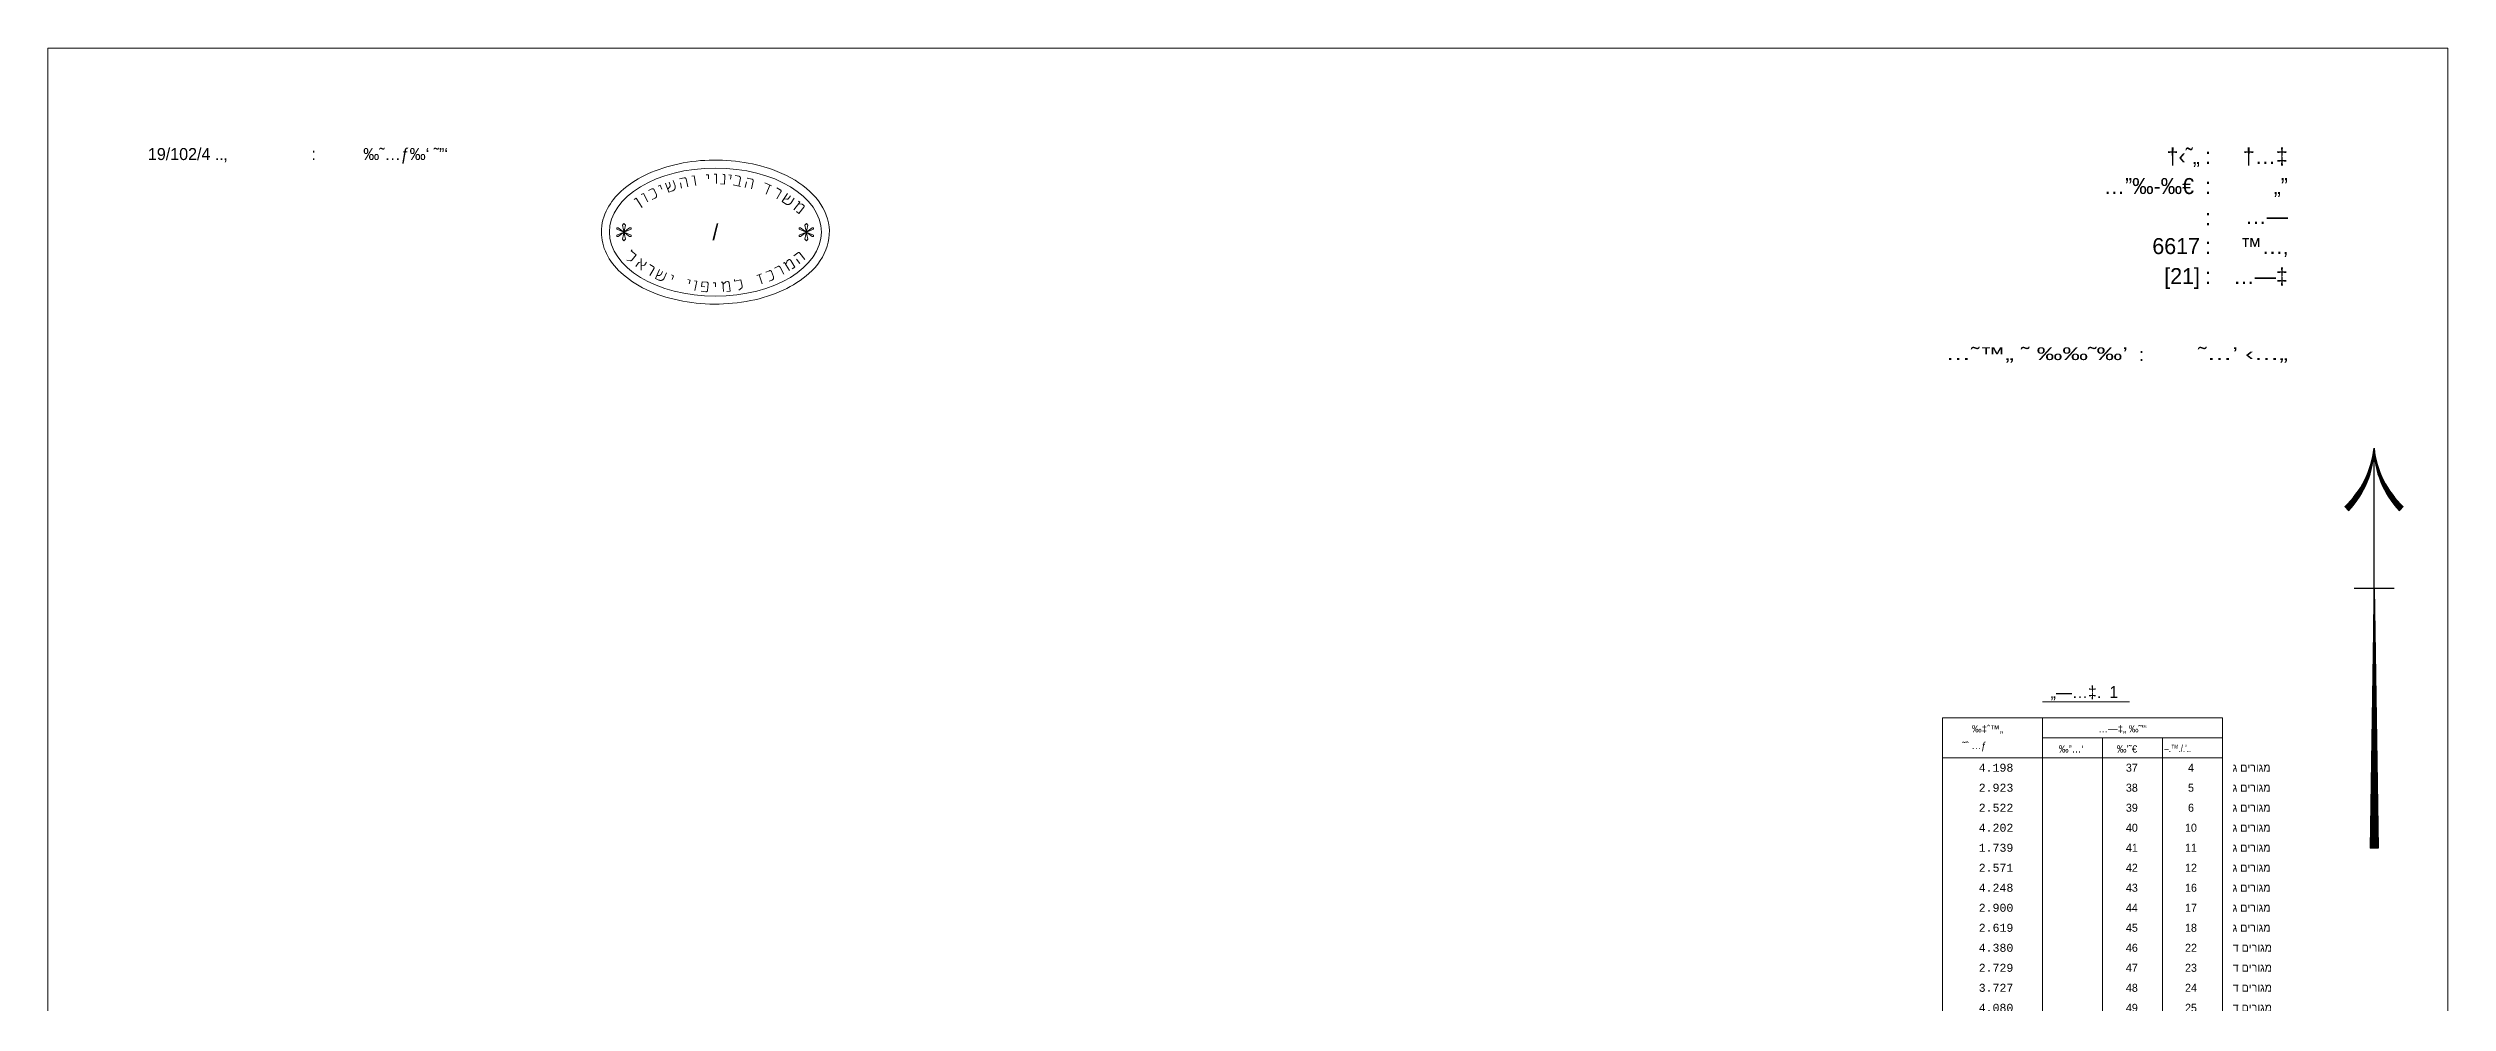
# Model space of a CAD drawing. Header units: metres. Extents: x 182014 to 185255, y 669929 to 671712.
# Drawn here: x 182014 to 183514, y 671115 to 671712 of the extents above; entities that cross this region are included whole.
import ezdxf
from ezdxf.enums import TextEntityAlignment as Align

# ---------------------------------------------------------------- set-up
doc = ezdxf.new("R2010")
doc.units = ezdxf.units.M
for name, color, linetype, lineweight in [('C1640', 255, 'Continuous', 0), ('C1641', 72, 'Continuous', 0), ('C1642', 255, 'Continuous', 0), ('DIVIDE', 2, 'Continuous', 0)]:
    doc.layers.add(name, color=color, linetype=linetype, lineweight=lineweight)
doc.layers.add('C1680', color=8, linetype='Continuous')
doc.styles.add('HEBTXT', font='HEBTXT')
doc.styles.add('TAZAR_HEBTXT', font='HEBTXT')
doc.styles.add('TAZAR_MONOTXT', font='monotxt.shx')

# ---------------------------------------------------------------- blocks, each defined once
blk = doc.blocks.new('SUNORTHR')
at = {"color": 0}
for p, q in [((0, 65), (0, 100)), ((-6.4, 84.38), (-7.32, 85.38)), ((6.4, 84.38), (7.32, 85.38)), ((0, 65), (0, 68.5)), ((-5, 65), (5, 65)), ((0, 65), (-1, 0)), ((-0.03, 65), (-0.5, 0)), ((0, 65), (1, 0)), ((0, 0), (0, 65)), ((0.5, 0), (0, 65)), ((-0.24, 44), (-0.75, 0)), ((-0.08, 44), (-0.25, 0)), ((0.08, 44), (0.25, 0)), ((0.24, 44), (0.75, 0)), ((1, 0), (-1, 0))]:
    blk.add_line(p, q, dxfattribs=at)
for centre, start, end in [((-22.94, 102.34), 312.63608, 354.17952), ((-22.99, 101.67), 313.86735, 355.84619), ((-23.03, 101), 315.06596, 357.51286), ((-23.05, 100.33), 316.23136, 359.17952), ((22.94, 102.34), 185.82048, 227.36392), ((22.99, 101.67), 184.15381, 226.13265), ((23.03, 101), 182.48714, 224.93404), ((23.05, 100.33), 180.82048, 223.76864), ((-22.96, 102.12), 313.0501, 341.08804), ((-22.98, 101.89), 313.46053, 341.63481), ((-23.01, 101.45), 314.27054, 342.72456), ((-23.02, 101.22), 314.67008, 343.26752), ((-23.04, 100.78), 315.45815, 344.34963), ((-23.05, 100.55), 315.84662, 344.88877), ((23.05, 100.55), 195.11123, 224.15338), ((23.04, 100.78), 195.65037, 224.54185), ((23.02, 101.22), 196.73248, 225.32992), ((23.01, 101.45), 197.27544, 225.72946), ((22.98, 101.89), 198.36519, 226.53947), ((22.96, 102.12), 198.91196, 226.9499)]:
    blk.add_arc(centre, 23.06, start, end, dxfattribs=at)
blk = doc.blocks.new('TAZAR_RISH-MAX')
blk.add_lwpolyline([(0, 0), (0, 600), (700, 600), (700, 0)], close=True)
blk = doc.blocks.new('C1640')
at = {"style": 'HEBTXT'}
for s, height, p in [(':', 4, (-59.22, -25)), ('†…‡', 4, (-40, -25)), (':', 4, (-59.22, -32.5)), ('„”', 4, (-40, -32.5)), (':', 4, (-59.22, -40.31)), ('…—', 4, (-40, -40)), ('™…‚', 4, (-40, -47.5)), (':', 4, (-59.22, -47.5)), (':', 4, (-59.22, -55)), ('…—‡', 4, (-40, -55)), (':', 3.2, (-76, -75))]:
    blk.add_text(s, height=height, dxfattribs=at).set_placement(p, align=Align.TOP_RIGHT)
at = {"style": 'HEBTXT', "width": 1.5}
blk.add_text('˜…’ ‹…„', height=3.2, dxfattribs=at).set_placement((-40, -78), align=Align.RIGHT)
at = {"style": 'HEBTXT'}
for tag, p in [('REGION', (-62, -25)), ('COUNTY', (-62, -32.5)), ('SETTLEMENT', (-62, -40)), ('GUSH_NUM', (-62, -47.5)), ('PARCELS', (-62, -55))]:
    blk.add_attdef(tag, text='', height=4, dxfattribs=at).set_placement(p, align=Align.TOP_RIGHT)
at = {"style": 'HEBTXT', "flags": 1}
for tag, p in [('SCALE', (-28, -29.71)), ('GRID_NAME', (-28, -27.94)), ('PROCESS_TYPE', (-28, -26.05)), ('REGISTER_STATUS', (-28, -36.96)), ('WORK_ORDER', (-27.78, -34.73)), ('SETTLEMENT_CODE', (-28, -38.9)), ('GENERAL_COMMENT', (-28, -40.9))]:
    blk.add_attdef(tag, p, '', height=1, dxfattribs=at)
at = {"style": 'HEBTXT', "width": 1.5}
blk.add_attdef('ORDERER', text='', height=3.2, dxfattribs=at).set_placement((-80, -78), align=Align.RIGHT)
blk = doc.blocks.new('C1642')
for p, q in [((151.01, -35.23), (150.1, -35.63)), ((150.1, -35.63), (150.1, -35.63)), ((151.04, -35.21), (151.01, -35.23)), ((151.07, -35.21), (151.04, -35.21)), ((151.1, -35.2), (151.07, -35.21)), ((151.13, -35.19), (151.1, -35.2)), ((151.17, -35.19), (151.13, -35.19)), ((151.2, -35.19), (151.17, -35.19)), ((151.23, -35.2), (151.2, -35.19)), ((151.26, -35.2), (151.23, -35.2)), ((151.29, -35.21), (151.26, -35.2)), ((151.32, -35.22), (151.29, -35.21)), ((151.35, -35.23), (151.32, -35.22)), ((151.37, -35.25), (151.35, -35.23)), ((151.4, -35.26), (151.37, -35.25)), ((151.43, -35.28), (151.4, -35.26)), ((151.45, -35.3), (151.43, -35.28)), ((151.47, -35.32), (151.45, -35.3)), ((151.49, -35.35), (151.47, -35.32)), ((151.51, -35.37), (151.49, -35.35)), ((151.53, -35.4), (151.51, -35.37)), ((151.54, -35.43), (151.53, -35.4)), ((152.11, -36.71), (151.54, -35.43)), ((152.53, -34.51), (153.09, -34.3)), ((153.09, -34.3), (153.44, -35.24)), ((153.44, -35.24), (153.44, -35.24)), ((154.43, -33.75), (155.21, -36.02)), ((154.95, -35.27), (155.42, -34.79)), ((155.21, -36.02), (156.15, -35.7)), ((155.57, -34.31), (155.32, -33.56)), ((155.32, -33.56), (155.32, -33.56)), ((155.42, -34.79), (155.55, -34.54)), ((155.55, -34.54), (155.57, -34.31)), ((156.15, -35.7), (156.2, -35.68)), ((156.2, -35.68), (156.25, -35.66)), ((156.25, -35.66), (156.29, -35.64)), ((156.29, -35.64), (156.34, -35.62)), ((156.78, -34.43), (156.32, -33.11)), ((156.32, -33.11), (156.32, -33.11)), ((156.34, -35.62), (156.38, -35.59)), ((156.38, -35.59), (156.42, -35.56)), ((156.42, -35.56), (156.46, -35.53)), ((156.46, -35.53), (156.5, -35.5)), ((156.5, -35.5), (156.54, -35.46)), ((156.54, -35.46), (156.57, -35.43)), ((156.57, -35.43), (156.61, -35.39)), ((156.61, -35.39), (156.64, -35.35)), ((156.64, -35.35), (156.67, -35.31)), ((156.67, -35.31), (156.69, -35.26)), ((156.69, -35.26), (156.72, -35.22)), ((156.72, -35.22), (156.74, -35.17)), ((156.74, -35.17), (156.76, -35.13)), ((156.76, -35.13), (156.78, -35.08)), ((156.79, -34.48), (156.78, -34.43)), ((156.78, -35.08), (156.79, -35.03)), ((156.81, -34.53), (156.79, -34.48)), ((156.79, -35.03), (156.81, -34.98)), ((156.81, -34.58), (156.81, -34.53)), ((156.82, -34.63), (156.81, -34.58)), ((156.81, -34.98), (156.82, -34.93)), ((156.83, -34.68), (156.82, -34.63)), ((156.82, -34.88), (156.83, -34.83)), ((156.82, -34.93), (156.82, -34.88)), ((156.83, -34.73), (156.83, -34.68)), ((156.83, -34.78), (156.83, -34.73)), ((156.83, -34.83), (156.83, -34.78)), ((157.88, -32.7), (157.87, -32.7)), ((159.04, -32.42), (157.88, -32.7)), ((158.11, -33.67), (158.1, -33.67)), ((158.43, -35.03), (158.11, -33.67)), ((159.07, -32.41), (159.04, -32.42)), ((159.1, -32.41), (159.07, -32.41)), ((159.14, -32.41), (159.1, -32.41)), ((159.17, -32.41), (159.14, -32.41)), ((159.2, -32.41), (159.17, -32.41)), ((159.23, -32.42), (159.2, -32.41)), ((159.26, -32.43), (159.23, -32.42)), ((159.29, -32.44), (159.26, -32.43)), ((159.32, -32.45), (159.29, -32.44)), ((159.35, -32.47), (159.32, -32.45)), ((159.37, -32.49), (159.35, -32.47)), ((159.4, -32.51), (159.37, -32.49)), ((159.42, -32.53), (159.4, -32.51)), ((159.44, -32.55), (159.42, -32.53)), ((159.46, -32.57), (159.44, -32.55)), ((159.48, -32.6), (159.46, -32.57)), ((159.49, -32.63), (159.48, -32.6)), ((159.5, -32.66), (159.49, -32.63)), ((159.52, -32.69), (159.5, -32.66)), ((159.52, -32.72), (159.52, -32.69)), ((159.99, -34.66), (159.52, -32.72)), ((160.98, -32.06), (161.57, -31.97)), ((161.57, -31.97), (161.95, -34.34)), ((161.95, -34.34), (161.95, -34.34)), ((164.55, -31.68), (165.15, -31.67)), ((165.15, -31.67), (165.17, -32.67)), ((165.17, -32.67), (165.17, -32.67)), ((166.53, -31.5), (167.13, -31.5)), ((167.13, -31.5), (167.13, -33.9)), ((167.13, -33.9), (167.13, -33.9)), ((168.11, -33.92), (169.11, -33.99)), ((168.9, -31.57), (168.7, -31.56)), ((168.7, -31.56), (168.7, -31.56)), ((168.93, -31.58), (168.9, -31.57)), ((168.97, -31.58), (168.93, -31.58)), ((169, -31.59), (168.97, -31.58)), ((169.03, -31.61), (169, -31.59)), ((169.06, -31.62), (169.03, -31.61)), ((169.09, -31.64), (169.06, -31.62)), ((169.12, -31.66), (169.09, -31.64)), ((169.11, -33.99), (169.26, -32)), ((169.15, -31.68), (169.12, -31.66)), ((169.17, -31.71), (169.15, -31.68)), ((169.19, -31.74), (169.17, -31.71)), ((169.21, -31.77), (169.19, -31.74)), ((169.23, -31.8), (169.21, -31.77)), ((169.24, -31.83), (169.23, -31.8)), ((169.25, -31.86), (169.24, -31.83)), ((169.26, -31.9), (169.25, -31.86)), ((169.26, -31.93), (169.26, -31.9)), ((169.27, -31.97), (169.26, -31.93)), ((169.26, -32), (169.27, -31.97)), ((170.2, -31.69), (170.8, -31.79)), ((170.8, -31.79), (170.63, -32.78)), ((170.63, -32.78), (170.63, -32.78)), ((171.34, -34.22), (173.11, -34.57)), ((171.81, -31.87), (171.8, -31.87)), ((172.79, -32.06), (171.81, -31.87)), ((172.72, -34.49), (173.1, -32.53)), ((172.82, -32.07), (172.79, -32.06)), ((172.85, -32.08), (172.82, -32.07)), ((172.89, -32.1), (172.85, -32.08)), ((172.92, -32.11), (172.89, -32.1)), ((172.95, -32.13), (172.92, -32.11)), ((172.97, -32.15), (172.95, -32.13)), ((173, -32.18), (172.97, -32.15)), ((173.02, -32.2), (173, -32.18)), ((173.04, -32.23), (173.02, -32.2)), ((173.06, -32.26), (173.04, -32.23)), ((173.08, -32.29), (173.06, -32.26)), ((173.09, -32.33), (173.08, -32.29)), ((173.1, -32.36), (173.09, -32.33)), ((173.11, -32.39), (173.1, -32.36)), ((173.1, -32.53), (173.11, -32.5)), ((173.11, -32.43), (173.11, -32.39)), ((173.11, -32.46), (173.11, -32.43)), ((173.11, -32.5), (173.11, -32.46)), ((173.11, -34.57), (173.11, -34.57)), ((174.29, -34.83), (174.62, -33.47)), ((174.62, -33.47), (174.61, -33.47)), ((174.85, -32.5), (174.84, -32.5)), ((176.01, -32.78), (174.85, -32.5)), ((175.85, -35.2), (176.31, -33.26)), ((176.04, -32.78), (176.01, -32.78)), ((176.07, -32.8), (176.04, -32.78)), ((176.1, -32.81), (176.07, -32.8)), ((176.13, -32.82), (176.1, -32.81)), ((176.16, -32.84), (176.13, -32.82)), ((176.18, -32.86), (176.16, -32.84)), ((176.2, -32.88), (176.18, -32.86)), ((176.23, -32.9), (176.2, -32.88)), ((176.24, -32.93), (176.23, -32.9)), ((176.26, -32.95), (176.24, -32.93)), ((176.28, -32.98), (176.26, -32.95)), ((176.29, -33.01), (176.28, -32.98)), ((176.3, -33.04), (176.29, -33.01)), ((176.31, -33.07), (176.3, -33.04)), ((176.32, -33.1), (176.31, -33.07)), ((176.31, -33.26), (176.32, -33.23)), ((176.32, -33.13), (176.32, -33.1)), ((176.32, -33.16), (176.32, -33.13)), ((176.32, -33.19), (176.32, -33.16)), ((176.32, -33.23), (176.32, -33.19)), ((179.23, -33.73), (180.87, -34.47)), ((180.51, -34.3), (179.52, -36.49)), ((180.87, -34.47), (180.87, -34.46)), ((182.22, -37.7), (183.23, -35.97)), ((183.09, -35.42), (182.23, -34.92)), ((182.23, -34.92), (182.23, -34.92)), ((183.12, -35.44), (183.09, -35.42)), ((183.14, -35.46), (183.12, -35.44)), ((183.16, -35.48), (183.14, -35.46)), ((183.19, -35.5), (183.16, -35.48)), ((183.21, -35.53), (183.19, -35.5)), ((183.22, -35.55), (183.21, -35.53)), ((183.24, -35.58), (183.22, -35.55)), ((183.23, -35.97), (183.25, -35.94)), ((183.25, -35.61), (183.24, -35.58)), ((183.26, -35.64), (183.25, -35.61)), ((183.25, -35.94), (183.26, -35.91)), ((183.27, -35.67), (183.26, -35.64)), ((183.26, -35.91), (183.27, -35.88)), ((183.28, -35.7), (183.27, -35.67)), ((183.27, -35.88), (183.28, -35.85)), ((183.29, -35.73), (183.28, -35.7)), ((183.28, -35.82), (183.29, -35.79)), ((183.28, -35.85), (183.28, -35.82)), ((183.29, -35.76), (183.29, -35.73)), ((183.29, -35.79), (183.29, -35.76)), ((146.53, -37.83), (147.04, -37.51)), ((147.04, -37.51), (148.53, -39.87)), ((148.32, -36.61), (148.85, -36.33)), ((148.53, -39.87), (148.53, -39.87)), ((148.85, -36.33), (149.97, -38.45)), ((149.97, -38.45), (149.97, -38.45)), ((151.07, -37.82), (151.8, -37.5)), ((151.8, -37.5), (151.84, -37.48)), ((151.84, -37.48), (151.87, -37.46)), ((151.87, -37.46), (151.91, -37.44)), ((151.91, -37.44), (151.94, -37.42)), ((151.94, -37.42), (151.97, -37.39)), ((151.97, -37.39), (152, -37.36)), ((152, -37.36), (152.02, -37.34)), ((152.02, -37.34), (152.04, -37.3)), ((152.04, -37.3), (152.07, -37.27)), ((152.07, -37.27), (152.09, -37.24)), ((152.09, -37.24), (152.11, -37.2)), ((152.12, -36.74), (152.11, -36.71)), ((152.11, -37.2), (152.12, -37.17)), ((152.13, -36.78), (152.12, -36.74)), ((152.12, -37.17), (152.13, -37.13)), ((152.15, -36.82), (152.13, -36.78)), ((152.13, -37.13), (152.14, -37.09)), ((152.14, -37.09), (152.15, -37.05)), ((152.15, -36.86), (152.15, -36.82)), ((152.16, -36.9), (152.15, -36.86)), ((152.15, -37.05), (152.16, -37.01)), ((152.16, -36.94), (152.16, -36.9)), ((152.16, -36.98), (152.16, -36.94)), ((152.16, -37.01), (152.16, -36.98)), ((184.92, -36.39), (183.59, -38.39)), ((183.59, -38.39), (184.42, -38.94)), ((184.03, -37.72), (184.69, -37.81)), ((184.42, -38.94), (184.46, -38.97)), ((184.46, -38.97), (184.5, -38.99)), ((184.5, -38.99), (184.55, -39.02)), ((184.55, -39.02), (184.6, -39.04)), ((184.6, -39.04), (184.64, -39.06)), ((184.64, -39.06), (184.69, -39.07)), ((184.69, -37.81), (184.97, -37.75)), ((184.69, -39.07), (184.74, -39.08)), ((184.74, -39.08), (184.79, -39.09)), ((184.79, -39.09), (184.84, -39.1)), ((184.84, -39.1), (184.89, -39.11)), ((184.89, -39.11), (184.94, -39.11)), ((184.94, -39.11), (184.99, -39.11)), ((184.97, -37.75), (185.16, -37.64)), ((184.99, -39.11), (185.04, -39.11)), ((185.04, -39.11), (185.09, -39.1)), ((185.09, -39.1), (185.14, -39.1)), ((185.14, -39.1), (185.19, -39.09)), ((185.16, -37.64), (185.61, -36.97)), ((185.19, -39.09), (185.24, -39.07)), ((185.24, -39.07), (185.29, -39.06)), ((185.29, -39.06), (185.34, -39.04)), ((185.34, -39.04), (185.38, -39.02)), ((185.38, -39.02), (185.43, -39)), ((185.43, -39), (185.47, -38.98)), ((185.47, -38.98), (185.52, -38.95)), ((185.52, -38.95), (185.56, -38.92)), ((185.56, -38.92), (185.6, -38.89)), ((185.6, -38.89), (185.64, -38.86)), ((185.61, -36.97), (185.61, -36.97)), ((185.64, -38.86), (185.67, -38.82)), ((185.67, -38.82), (185.71, -38.78)), ((185.71, -38.78), (185.74, -38.75)), ((185.74, -38.75), (185.77, -38.71)), ((185.77, -38.71), (185.8, -38.66)), ((185.8, -38.66), (186.58, -37.5)), ((187.96, -38.51), (186.47, -40.4)), ((186.47, -40.4), (186.47, -40.4)), ((186.58, -37.5), (186.58, -37.5)), ((187.1, -40.89), (187.73, -41.38)), ((188.58, -39), (187.58, -38.98)), ((187.58, -38.98), (187.58, -38.98)), ((187.64, -38.26), (187.96, -38.51)), ((187.73, -41.38), (188.96, -39.81)), ((188.9, -39.25), (188.58, -39)), ((188.92, -39.27), (188.9, -39.25)), ((188.94, -39.3), (188.92, -39.27)), ((188.96, -39.32), (188.94, -39.3)), ((188.98, -39.34), (188.96, -39.32)), ((188.96, -39.81), (188.98, -39.79)), ((189, -39.37), (188.98, -39.34)), ((188.98, -39.79), (189, -39.76)), ((189.01, -39.4), (189, -39.37)), ((189, -39.76), (189.01, -39.73)), ((189.03, -39.43), (189.01, -39.4)), ((189.01, -39.73), (189.03, -39.7)), ((189.03, -39.46), (189.03, -39.43)), ((189.04, -39.49), (189.03, -39.46)), ((189.03, -39.7), (189.04, -39.67)), ((189.05, -39.52), (189.04, -39.49)), ((189.04, -39.64), (189.05, -39.61)), ((189.04, -39.67), (189.04, -39.64)), ((189.05, -39.55), (189.05, -39.52)), ((189.05, -39.58), (189.05, -39.55)), ((189.05, -39.61), (189.05, -39.58)), ((142.21, -45.31), (145.78, -46.74)), ((145.78, -45.31), (142.21, -46.74)), ((142.57, -44.95), (145.43, -47.1)), ((145.43, -44.95), (142.57, -47.1)), ((144, -43.88), (143.64, -44.24)), ((143.64, -44.24), (144.36, -47.81)), ((144.36, -44.24), (143.64, -47.81)), ((143.64, -47.81), (144, -48.17)), ((144, -43.88), (144.36, -44.24)), ((144.36, -47.81), (144, -48.17)), ((145.78, -44.95), (145.43, -44.95)), ((145.43, -47.1), (145.78, -47.1)), ((145.78, -44.95), (145.78, -45.31)), ((145.78, -46.74), (145.78, -47.1)), ((145.78, -47.1), (145.78, -47.1)), ((145.78, -47.1), (145.78, -47.1)), ((145.78, -47.1), (145.78, -47.1)), ((187.82, -44.95), (188.18, -44.95)), ((187.82, -44.95), (187.82, -45.31)), ((191.39, -45.31), (187.82, -46.74)), ((187.82, -45.31), (191.39, -46.74)), ((187.82, -46.74), (187.82, -47.1)), ((188.18, -47.1), (187.82, -47.1)), ((187.82, -47.1), (187.82, -47.1)), ((187.82, -47.1), (187.82, -47.1)), ((187.82, -47.1), (187.82, -47.1)), ((191.03, -44.95), (188.18, -47.1)), ((188.18, -44.95), (191.03, -47.1)), ((189.6, -43.88), (189.25, -44.24)), ((189.96, -44.24), (189.25, -47.81)), ((189.25, -44.24), (189.96, -47.81)), ((189.25, -47.81), (189.6, -48.17)), ((189.6, -43.88), (189.96, -44.24)), ((189.96, -47.81), (189.6, -48.17)), ((191.39, -44.95), (191.03, -44.95)), ((191.03, -47.1), (191.39, -47.1)), ((144, -48.17), (143.99, -48.17)), ((144, -48.17), (143.99, -48.17)), ((144, -48.17), (143.99, -48.17)), ((144.75, -52.99), (145.62, -53.18)), ((145.62, -53.18), (145.66, -53.17)), ((145.66, -53.17), (145.7, -53.17)), ((145.7, -53.17), (145.74, -53.16)), ((145.74, -53.16), (145.78, -53.14)), ((145.78, -53.14), (145.81, -53.13)), ((145.8, -50.71), (146.05, -50.4)), ((147.04, -51.72), (145.8, -50.71)), ((145.81, -53.13), (145.85, -53.11)), ((145.85, -53.11), (145.88, -53.09)), ((145.88, -53.09), (145.92, -53.07)), ((145.92, -53.07), (145.95, -53.04)), ((145.95, -53.04), (145.98, -53.02)), ((145.98, -53.02), (146, -52.99)), ((146, -52.99), (146.03, -52.96)), ((146.03, -52.96), (147.04, -51.72)), ((146.05, -50.4), (146.05, -50.4)), ((147.54, -53.77), (146.98, -54.6)), ((147.56, -53.75), (147.54, -53.77)), ((147.58, -53.72), (147.56, -53.75)), ((147.6, -53.7), (147.58, -53.72)), ((147.63, -53.68), (147.6, -53.7)), ((147.65, -53.66), (147.63, -53.68)), ((147.68, -53.65), (147.65, -53.66)), ((147.71, -53.63), (147.68, -53.65)), ((147.74, -53.62), (147.71, -53.63)), ((147.77, -53.61), (147.74, -53.62)), ((147.8, -53.6), (147.77, -53.61)), ((148.07, -53.55), (147.8, -53.6)), ((148.33, -52.62), (148.3, -55.5)), ((149.2, -54.17), (149.65, -53.51)), ((149.65, -53.51), (149.65, -53.51)), ((183.78, -53.79), (184.12, -53.58)), ((184.12, -53.58), (185.39, -55.61)), ((184.8, -53.15), (184.44, -54.09)), ((185.14, -52.94), (184.8, -53.15)), ((185.16, -52.93), (185.14, -52.94)), ((185.19, -52.91), (185.16, -52.93)), ((185.22, -52.9), (185.19, -52.91)), ((185.25, -52.89), (185.22, -52.9)), ((185.28, -52.89), (185.25, -52.89)), ((185.31, -52.88), (185.28, -52.89)), ((185.34, -52.88), (185.31, -52.88)), ((185.38, -52.88), (185.34, -52.88)), ((185.41, -52.89), (185.38, -52.88)), ((185.44, -52.89), (185.41, -52.89)), ((185.47, -52.9), (185.44, -52.89)), ((185.5, -52.91), (185.47, -52.9)), ((185.53, -52.92), (185.5, -52.91)), ((185.55, -52.94), (185.53, -52.92)), ((185.58, -52.96), (185.55, -52.94)), ((185.61, -52.97), (185.58, -52.96)), ((185.63, -53), (185.61, -52.97)), ((185.65, -53.02), (185.63, -53)), ((185.67, -53.04), (185.65, -53.02)), ((185.69, -53.07), (185.67, -53.04)), ((186.75, -54.77), (185.69, -53.07)), ((187.44, -51.2), (186.49, -51.93)), ((186.49, -51.93), (186.49, -51.93)), ((187.95, -53.83), (187.1, -52.73)), ((187.1, -52.73), (187.1, -52.73)), ((187.46, -51.18), (187.44, -51.2)), ((187.49, -51.17), (187.46, -51.18)), ((187.52, -51.15), (187.49, -51.17)), ((187.55, -51.14), (187.52, -51.15)), ((187.58, -51.13), (187.55, -51.14)), ((187.61, -51.12), (187.58, -51.13)), ((187.64, -51.12), (187.61, -51.12)), ((187.67, -51.12), (187.64, -51.12)), ((187.7, -51.12), (187.67, -51.12)), ((187.73, -51.12), (187.7, -51.12)), ((187.76, -51.13), (187.73, -51.12)), ((187.79, -51.13), (187.76, -51.13)), ((187.82, -51.14), (187.79, -51.13)), ((187.85, -51.16), (187.82, -51.14)), ((187.88, -51.17), (187.85, -51.16)), ((187.91, -51.19), (187.88, -51.17)), ((187.93, -51.21), (187.91, -51.19)), ((187.96, -51.23), (187.93, -51.21)), ((187.98, -51.25), (187.96, -51.23)), ((188, -51.27), (187.98, -51.25)), ((189.22, -52.86), (188, -51.27)), ((189.6, -48.17), (189.61, -48.17)), ((189.6, -48.17), (189.61, -48.17)), ((189.6, -48.17), (189.61, -48.17)), ((146.98, -54.6), (146.98, -54.6)), ((148.3, -55.5), (148.3, -55.5)), ((148.39, -54.45), (148.94, -54.34)), ((148.94, -54.34), (148.98, -54.34)), ((148.98, -54.34), (149.01, -54.33)), ((149.01, -54.33), (149.04, -54.32)), ((149.04, -54.32), (149.06, -54.3)), ((149.06, -54.3), (149.09, -54.28)), ((149.09, -54.28), (149.12, -54.27)), ((149.12, -54.27), (149.14, -54.25)), ((149.14, -54.25), (149.16, -54.22)), ((149.16, -54.22), (149.18, -54.2)), ((149.18, -54.2), (149.2, -54.17)), ((150.44, -56.88), (151.47, -55.17)), ((151.33, -54.62), (150.48, -54.1)), ((150.48, -54.1), (150.48, -54.1)), ((151.36, -54.64), (151.33, -54.62)), ((151.39, -54.66), (151.36, -54.64)), ((151.41, -54.68), (151.39, -54.66)), ((151.43, -54.7), (151.41, -54.68)), ((151.45, -54.72), (151.43, -54.7)), ((151.47, -54.75), (151.45, -54.72)), ((151.48, -54.78), (151.47, -54.75)), ((151.47, -55.17), (151.49, -55.14)), ((151.5, -54.81), (151.48, -54.78)), ((151.49, -55.14), (151.5, -55.11)), ((151.51, -54.84), (151.5, -54.81)), ((151.5, -55.11), (151.51, -55.08)), ((151.52, -54.86), (151.51, -54.84)), ((151.51, -55.08), (151.52, -55.05)), ((151.52, -54.9), (151.52, -54.86)), ((151.53, -54.93), (151.52, -54.9)), ((151.52, -55.02), (151.53, -54.99)), ((151.52, -55.05), (151.52, -55.02)), ((151.53, -54.96), (151.53, -54.93)), ((151.53, -54.99), (151.53, -54.96)), ((152.85, -55.38), (151.85, -57.57)), ((151.85, -57.57), (152.76, -57.98)), ((152.18, -56.84), (152.85, -56.82)), ((152.76, -57.98), (152.8, -58)), ((152.8, -58), (152.85, -58.02)), ((152.85, -56.82), (153.12, -56.72)), ((152.85, -58.02), (152.9, -58.03)), ((152.9, -58.03), (152.95, -58.05)), ((152.95, -58.05), (153, -58.06)), ((153, -58.06), (153.05, -58.07)), ((153.05, -58.07), (153.1, -58.07)), ((153.1, -58.07), (153.15, -58.07)), ((153.12, -56.72), (153.29, -56.58)), ((153.15, -58.07), (153.2, -58.07)), ((153.2, -58.07), (153.25, -58.07)), ((153.25, -58.07), (153.3, -58.07)), ((153.29, -56.58), (153.62, -55.85)), ((153.3, -58.07), (153.35, -58.06)), ((153.35, -58.06), (153.4, -58.05)), ((153.4, -58.05), (153.45, -58.03)), ((153.45, -58.03), (153.5, -58.02)), ((153.5, -58.02), (153.54, -58)), ((153.54, -58), (153.59, -57.98)), ((153.59, -57.98), (153.64, -57.96)), ((153.62, -55.85), (153.62, -55.85)), ((153.64, -57.96), (153.68, -57.93)), ((153.68, -57.93), (153.72, -57.91)), ((153.72, -57.91), (153.77, -57.88)), ((153.77, -57.88), (153.81, -57.85)), ((153.81, -57.85), (153.84, -57.81)), ((153.84, -57.81), (153.88, -57.78)), ((153.88, -57.78), (153.91, -57.74)), ((153.91, -57.74), (153.95, -57.7)), ((153.95, -57.7), (153.98, -57.66)), ((153.98, -57.66), (154.01, -57.62)), ((154.01, -57.62), (154.04, -57.58)), ((154.04, -57.58), (154.06, -57.54)), ((154.06, -57.54), (154.08, -57.49)), ((154.08, -57.49), (154.66, -56.22)), ((154.66, -56.22), (154.66, -56.22)), ((155.86, -56.71), (156.42, -56.91)), ((156.42, -56.91), (156.08, -57.85)), ((156.08, -57.85), (156.08, -57.85)), ((159.96, -57.84), (160.54, -57.98)), ((160.54, -57.98), (160.31, -58.95)), ((160.31, -58.95), (160.31, -58.95)), ((161.63, -58.17), (162.22, -58.28)), ((162.22, -58.28), (161.76, -60.64)), ((163.53, -58.4), (163.41, -59.59)), ((163.41, -59.59), (164.2, -59.68)), ((164.73, -58.53), (163.53, -58.4)), ((164.2, -59.68), (164.2, -59.68)), ((164.76, -58.53), (164.73, -58.53)), ((164.79, -58.54), (164.76, -58.53)), ((164.82, -58.55), (164.79, -58.54)), ((164.85, -58.56), (164.82, -58.55)), ((164.88, -58.58), (164.85, -58.56)), ((164.9, -58.59), (164.88, -58.58)), ((164.93, -58.61), (164.9, -58.59)), ((164.91, -60.56), (165.08, -58.97)), ((164.95, -58.63), (164.93, -58.61)), ((164.97, -58.65), (164.95, -58.63)), ((165, -58.68), (164.97, -58.65)), ((165.01, -58.7), (165, -58.68)), ((165.03, -58.73), (165.01, -58.7)), ((165.04, -58.76), (165.03, -58.73)), ((165.06, -58.79), (165.04, -58.76)), ((165.07, -58.81), (165.06, -58.79)), ((165.07, -58.85), (165.07, -58.81)), ((165.08, -58.88), (165.07, -58.85)), ((165.08, -58.91), (165.08, -58.88)), ((165.08, -58.94), (165.08, -58.91)), ((165.08, -58.97), (165.08, -58.94)), ((166.31, -58.65), (166.91, -58.65)), ((166.91, -58.65), (166.91, -59.65)), ((166.91, -59.65), (166.91, -59.65)), ((168.3, -58.54), (168.7, -58.5)), ((168.7, -58.5), (168.93, -60.89)), ((169.49, -58.42), (168.75, -59.1)), ((168.75, -59.1), (168.75, -59.1)), ((169.89, -58.39), (169.49, -58.42)), ((169.92, -58.38), (169.89, -58.39)), ((169.95, -58.39), (169.92, -58.38)), ((169.98, -58.39), (169.95, -58.39)), ((170.02, -58.39), (169.98, -58.39)), ((170.05, -58.4), (170.02, -58.39)), ((170.07, -58.41), (170.05, -58.4)), ((170.1, -58.42), (170.07, -58.41)), ((170.13, -58.44), (170.1, -58.42)), ((170.16, -58.46), (170.13, -58.44)), ((170.18, -58.47), (170.16, -58.46)), ((170.21, -58.5), (170.18, -58.47)), ((170.23, -58.52), (170.21, -58.5)), ((170.25, -58.54), (170.23, -58.52)), ((170.26, -58.57), (170.25, -58.54)), ((170.28, -58.6), (170.26, -58.57)), ((170.3, -58.62), (170.28, -58.6)), ((170.31, -58.65), (170.3, -58.62)), ((170.32, -58.68), (170.31, -58.65)), ((170.32, -58.72), (170.32, -58.68)), ((170.33, -58.74), (170.32, -58.72)), ((170.52, -60.74), (170.33, -58.74)), ((171.68, -58.23), (171.6, -57.84)), ((171.6, -57.84), (171.6, -57.84)), ((173.25, -57.93), (171.68, -58.23)), ((172.74, -60.5), (173.45, -59.95)), ((173.54, -59.5), (173.25, -57.93)), ((173.45, -59.95), (173.47, -59.92)), ((173.47, -59.92), (173.49, -59.89)), ((173.49, -59.89), (173.51, -59.85)), ((173.51, -59.85), (173.52, -59.81)), ((173.52, -59.81), (173.53, -59.78)), ((173.53, -59.78), (173.54, -59.74)), ((173.55, -59.54), (173.54, -59.5)), ((173.54, -59.74), (173.55, -59.7)), ((173.56, -59.58), (173.55, -59.54)), ((173.55, -59.66), (173.56, -59.62)), ((173.55, -59.7), (173.55, -59.66)), ((173.56, -59.62), (173.56, -59.58)), ((177.24, -56.85), (178.38, -56.47)), ((177.81, -56.66), (178.57, -58.94)), ((178.38, -56.47), (178.38, -56.47)), ((178.57, -58.94), (178.57, -58.94)), ((179.45, -56.01), (179.44, -56.01)), ((180.38, -55.66), (179.45, -56.01)), ((180.28, -58.26), (181.03, -57.98)), ((180.41, -55.65), (180.38, -55.66)), ((180.44, -55.64), (180.41, -55.65)), ((180.47, -55.64), (180.44, -55.64)), ((180.5, -55.63), (180.47, -55.64)), ((180.54, -55.63), (180.5, -55.63)), ((180.57, -55.64), (180.54, -55.63)), ((180.6, -55.64), (180.57, -55.64)), ((180.63, -55.65), (180.6, -55.64)), ((180.66, -55.66), (180.63, -55.65)), ((180.69, -55.67), (180.66, -55.66)), ((180.72, -55.68), (180.69, -55.67)), ((180.74, -55.7), (180.72, -55.68)), ((180.77, -55.72), (180.74, -55.7)), ((180.79, -55.74), (180.77, -55.72)), ((180.81, -55.76), (180.79, -55.74)), ((180.83, -55.79), (180.81, -55.76)), ((180.85, -55.81), (180.83, -55.79)), ((180.87, -55.84), (180.85, -55.81)), ((180.88, -55.87), (180.87, -55.84)), ((180.89, -55.89), (180.88, -55.87)), ((181.38, -57.21), (180.89, -55.89)), ((181.03, -57.98), (181.07, -57.96)), ((181.07, -57.96), (181.1, -57.95)), ((181.1, -57.95), (181.14, -57.93)), ((181.14, -57.93), (181.17, -57.91)), ((181.17, -57.91), (181.2, -57.88)), ((181.2, -57.88), (181.23, -57.86)), ((181.23, -57.86), (181.26, -57.83)), ((181.26, -57.83), (181.28, -57.8)), ((181.28, -57.8), (181.31, -57.77)), ((181.31, -57.77), (181.33, -57.73)), ((181.33, -57.73), (181.35, -57.7)), ((181.35, -57.7), (181.37, -57.67)), ((181.37, -57.67), (181.38, -57.63)), ((181.39, -57.24), (181.38, -57.21)), ((181.38, -57.63), (181.39, -57.59)), ((181.4, -57.28), (181.39, -57.24)), ((181.39, -57.59), (181.4, -57.55)), ((181.41, -57.32), (181.4, -57.28)), ((181.4, -57.55), (181.41, -57.52)), ((181.42, -57.36), (181.41, -57.32)), ((181.41, -57.52), (181.42, -57.48)), ((181.42, -57.4), (181.42, -57.36)), ((181.42, -57.44), (181.42, -57.4)), ((181.42, -57.48), (181.42, -57.44)), ((182.49, -54.59), (181.6, -55.06)), ((181.6, -55.06), (181.6, -55.06)), ((182.52, -54.58), (182.49, -54.59)), ((182.55, -54.57), (182.52, -54.58)), ((182.57, -54.56), (182.55, -54.57)), ((182.61, -54.55), (182.57, -54.56)), ((182.64, -54.55), (182.61, -54.55)), ((182.67, -54.55), (182.64, -54.55)), ((182.7, -54.55), (182.67, -54.55)), ((182.73, -54.55), (182.7, -54.55)), ((182.76, -54.56), (182.73, -54.55)), ((182.79, -54.56), (182.76, -54.56)), ((182.82, -54.57), (182.79, -54.56)), ((182.85, -54.59), (182.82, -54.57)), ((182.88, -54.6), (182.85, -54.59)), ((182.9, -54.62), (182.88, -54.6)), ((182.93, -54.64), (182.9, -54.62)), ((182.95, -54.66), (182.93, -54.64)), ((182.97, -54.68), (182.95, -54.66)), ((182.99, -54.71), (182.97, -54.68)), ((183.01, -54.73), (182.99, -54.71)), ((183.03, -54.76), (183.01, -54.73)), ((183.95, -56.53), (183.03, -54.76)), ((184.44, -54.09), (184.44, -54.09)), ((185.39, -55.61), (185.39, -55.61)), ((186.07, -55.19), (186.75, -54.77)), ((161.76, -60.64), (161.76, -60.64)), ((163.28, -60.79), (164.47, -60.92)), ((164.47, -60.92), (164.5, -60.92)), ((164.5, -60.92), (164.53, -60.92)), ((164.53, -60.92), (164.56, -60.92)), ((164.56, -60.92), (164.59, -60.91)), ((164.59, -60.91), (164.62, -60.9)), ((164.62, -60.9), (164.65, -60.89)), ((164.65, -60.89), (164.68, -60.88)), ((164.68, -60.88), (164.71, -60.86)), ((164.71, -60.86), (164.74, -60.85)), ((164.74, -60.85), (164.76, -60.83)), ((164.76, -60.83), (164.78, -60.81)), ((164.78, -60.81), (164.81, -60.79)), ((164.81, -60.79), (164.83, -60.76)), ((164.83, -60.76), (164.85, -60.74)), ((164.85, -60.74), (164.86, -60.71)), ((164.86, -60.71), (164.88, -60.68)), ((164.88, -60.68), (164.89, -60.65)), ((164.89, -60.65), (164.9, -60.62)), ((164.9, -60.59), (164.91, -60.56)), ((164.9, -60.62), (164.9, -60.59)), ((168.93, -60.89), (168.92, -60.89)), ((169.72, -60.81), (170.52, -60.74))]:
    blk.add_line(p, q)
for points in [[(142.2, -46.75), (142.2, -47.08), (142.57, -47.1)], [(142.56, -44.96), (142.22, -44.96), (142.22, -45.31)], [(191.39, -44.96), (191.39, -45.31)], [(191.39, -46.74), (191.39, -47.1)]]:
    blk.add_lwpolyline(points)
blk.add_ellipse((166.87, -46), major_axis=(-26.5, 0), ratio=0.603774)
blk.add_open_spline([(138.37, -46), (138.37, -47.84), (138.81, -49.68), (140.48, -53.1), (141.7, -54.69), (146.72, -59.41), (151.86, -61.82), (163.42, -64.28), (169.82, -64.31), (181.44, -61.97), (186.65, -59.62), (192.45, -54.38), (194.05, -52.04), (195.61, -46.98), (195.52, -44.28), (193.66, -39.29), (191.92, -37.01), (187.29, -33.15), (184.39, -31.56), (176.04, -28.55), (170.06, -27.74), (158.4, -28.41), (152.75, -29.89), (144.54, -34.32), (141.59, -36.98), (138.91, -41.95), (138.37, -43.97), (138.37, -46)], degree=3, knots=[0, 0, 0, 0, 0.285895, 0.285895, 0.571791, 0.571791, 1.231999, 1.231999, 1.892208, 1.892208, 2.552417, 2.552417, 2.957802, 2.957802, 3.363188, 3.363188, 3.768574, 3.768574, 4.173959, 4.173959, 4.807655, 4.807655, 5.441351, 5.441351, 5.968168, 5.968168, 6.283185, 6.283185, 6.283185, 6.283185])
at = {"style": 'HEBTXT'}
for s, p in [(':', (67, -28)), ('‰˜…ƒ‰‘ ˜”‘', (100, -28))]:
    blk.add_text(s, height=3, dxfattribs=at).set_placement(p, align=Align.RIGHT)
blk.add_attdef('SERIAL', (25, -28), '', height=3, dxfattribs=at)
blk.add_attdef('PROCESS_NAME', text='', height=4, dxfattribs=at).set_placement((166.87, -46), align=Align.MIDDLE_CENTER)
blk = doc.blocks.new('DIVIDE_HEADER')
for p, q in [((-45, 4), (-23.26, 4)), ((0, 0), (0, -10)), ((-45, -5), (0, -5)), ((-30, -5), (-30, -10)), ((-15, -5), (-15, -10))]:
    blk.add_line(p, q)
for points in [[(-70, -10), (-70, 0), (0, 0)], [(-45, 0), (-45, -10)], [(0, -10), (0, 0)], [(-45, -5), (0, -5)], [(-30, -5), (-30, -10)], [(-15, -5), (-15, -10)], [(0, -10), (-70, -10)]]:
    blk.add_lwpolyline(points)
at = {"style": 'HEBTXT'}
for s, height, p in [('„—…‡.', 3, (-42.99, 4.94)), ('˜ˆ …ƒ', 1.8, (-65.02, -7.81)), ('‰‡ˆ™„', 1.8, (-62.63, -3.64)), ('…—‡„ ‰˜”‘', 1.8, (-31.03, -3.64)), ('‰”…‘', 1.8, (-40.9, -8.67)), ('‰’˜€', 1.8, (-26.41, -8.67))]:
    blk.add_text(s, height=height, dxfattribs=at).set_placement(p)
at = {"style": 'HEBTXT', "width": 0.8}
blk.add_text('–.™./.’..', height=1.8, dxfattribs=at).set_placement((-14.5, -8.53))
at = {"style": 'HEBTXT'}
blk.add_attdef('TBL_NUM', (-28.3, 4.94), '', height=3, dxfattribs=at)
blk = doc.blocks.new('DIVIDE_TABLE')
for points in [[(-70, 0), (-70, -5)], [(-45, 0), (-45, -5)], [(-30, 0), (-30, -5)], [(0, 0), (0, -5)], [(-15, 0), (-15, -5)]]:
    blk.add_lwpolyline(points)
at = {"style": 'TAZAR_HEBTXT', "flags": 1}
for tag, p in [('SUMMARIZE_ROW', (-103.13, -3.46)), ('TBL_NUM', (-88.13, -3.46)), ('ROW_NUM', (-73.13, -3.46))]:
    blk.add_attdef(tag, text='', height=2, dxfattribs=at).set_placement(p, align=Align.RIGHT)
at = {"color": 0, "style": 'TAZAR_MONOTXT'}
blk.add_attdef('LEGAL_AREA', text='', height=2, dxfattribs=at).set_placement((-52.29, -3.46), align=Align.RIGHT)
at = {"color": 0, "style": 'TAZAR_HEBTXT'}
for tag, p in [('FINAL_NAME', (-37.57, -3.46)), ('TEMP_NAME', (-22.66, -3.46)), ('TABA_MIGRASH', (-7.88, -3.46))]:
    blk.add_attdef(tag, text='', height=2, dxfattribs=at).set_placement(p, align=Align.CENTER)
blk.add_attdef('TABA_YEUD_DESC', (2.55, -3.42), '', height=2, dxfattribs=at)

msp = doc.modelspace()

# ---------------------------------------------------------------- block references
at = {"layer": 'C1640', "color": 0, "xscale": 2.5, "yscale": 2.5, "zscale": 2.5}
msp.add_blockref('C1640', (183514, 671712), dxfattribs=at).add_auto_attribs({'REGION': '†‹˜„', 'COUNTY': '…”‰-‰€ ', 'GUSH_NUM': '6617', 'PARCELS': '[21]', 'ORDERER': '…˜™„ ˜ ‰‰˜‰’'})
at = {"layer": 'C1641', "color": 0, "xscale": 2.5, "yscale": 2.5, "zscale": 2.5, "rotation": 90}
msp.add_blockref('TAZAR_RISH-MAX', (183514, 669962), dxfattribs=at)
at = {"layer": 'C1642', "color": 0, "xscale": 2.5, "yscale": 2.5, "zscale": 2.5}
msp.add_blockref('C1642', (182014, 671712), dxfattribs=at).add_auto_attribs({'PROCESS_NAME': '/', 'SERIAL': '19/102/4 ..‚'})
at = {"layer": 'C1680', "xscale": 2.5, "yscale": 2.5, "zscale": 2.5}
msp.add_blockref('SUNORTHR', (183467.8, 671212), dxfattribs=at)
at = {"layer": 'DIVIDE', "xscale": 2.5, "yscale": 2.5, "zscale": 2.5}
for name, p, values in [('DIVIDE_HEADER', (183373.1, 671293.5), {'TBL_NUM': '1'}), ('DIVIDE_TABLE', (183373.1, 671268.5, 10), {'TABA_MIGRASH': '4', 'TEMP_NAME': '37', 'LEGAL_AREA': '4.198', 'TABA_YEUD_DESC': 'ג םירוגמ'}), ('DIVIDE_TABLE', (183373.1, 671256, 10), {'TABA_MIGRASH': '5', 'TEMP_NAME': '38', 'LEGAL_AREA': '2.923', 'TABA_YEUD_DESC': 'ג םירוגמ'}), ('DIVIDE_TABLE', (183373.1, 671243.5, 10), {'TABA_MIGRASH': '6', 'TEMP_NAME': '39', 'LEGAL_AREA': '2.522', 'TABA_YEUD_DESC': 'ג םירוגמ'}), ('DIVIDE_TABLE', (183373.1, 671231, 10), {'TABA_MIGRASH': '10', 'TEMP_NAME': '40', 'LEGAL_AREA': '4.202', 'TABA_YEUD_DESC': 'ג םירוגמ'}), ('DIVIDE_TABLE', (183373.1, 671218.5, 10), {'TABA_MIGRASH': '11', 'TEMP_NAME': '41', 'LEGAL_AREA': '1.739', 'TABA_YEUD_DESC': 'ג םירוגמ'}), ('DIVIDE_TABLE', (183373.1, 671206, 10), {'TABA_MIGRASH': '12', 'TEMP_NAME': '42', 'LEGAL_AREA': '2.571', 'TABA_YEUD_DESC': 'ג םירוגמ'}), ('DIVIDE_TABLE', (183373.1, 671193.5, 10), {'TABA_MIGRASH': '16', 'TEMP_NAME': '43', 'LEGAL_AREA': '4.248', 'TABA_YEUD_DESC': 'ג םירוגמ'}), ('DIVIDE_TABLE', (183373.1, 671181, 10), {'TABA_MIGRASH': '17', 'TEMP_NAME': '44', 'LEGAL_AREA': '2.900', 'TABA_YEUD_DESC': 'ג םירוגמ'}), ('DIVIDE_TABLE', (183373.1, 671168.5, 10), {'TABA_MIGRASH': '18', 'TEMP_NAME': '45', 'LEGAL_AREA': '2.619', 'TABA_YEUD_DESC': 'ג םירוגמ'}), ('DIVIDE_TABLE', (183373.1, 671156, 10), {'TABA_MIGRASH': '22', 'TEMP_NAME': '46', 'LEGAL_AREA': '4.380', 'TABA_YEUD_DESC': 'ד םירוגמ'}), ('DIVIDE_TABLE', (183373.1, 671143.5, 10), {'TABA_MIGRASH': '23', 'TEMP_NAME': '47', 'LEGAL_AREA': '2.729', 'TABA_YEUD_DESC': 'ד םירוגמ'}), ('DIVIDE_TABLE', (183373.1, 671131, 10), {'TABA_MIGRASH': '24', 'TEMP_NAME': '48', 'LEGAL_AREA': '3.727', 'TABA_YEUD_DESC': 'ד םירוגמ'}), ('DIVIDE_TABLE', (183373.1, 671118.5, 10), {'TABA_MIGRASH': '25', 'TEMP_NAME': '49', 'LEGAL_AREA': '4.080', 'TABA_YEUD_DESC': 'ד םירוגמ'})]:
    msp.add_blockref(name, p, dxfattribs=at).add_auto_attribs(values)

doc.saveas('drawing.dxf')
